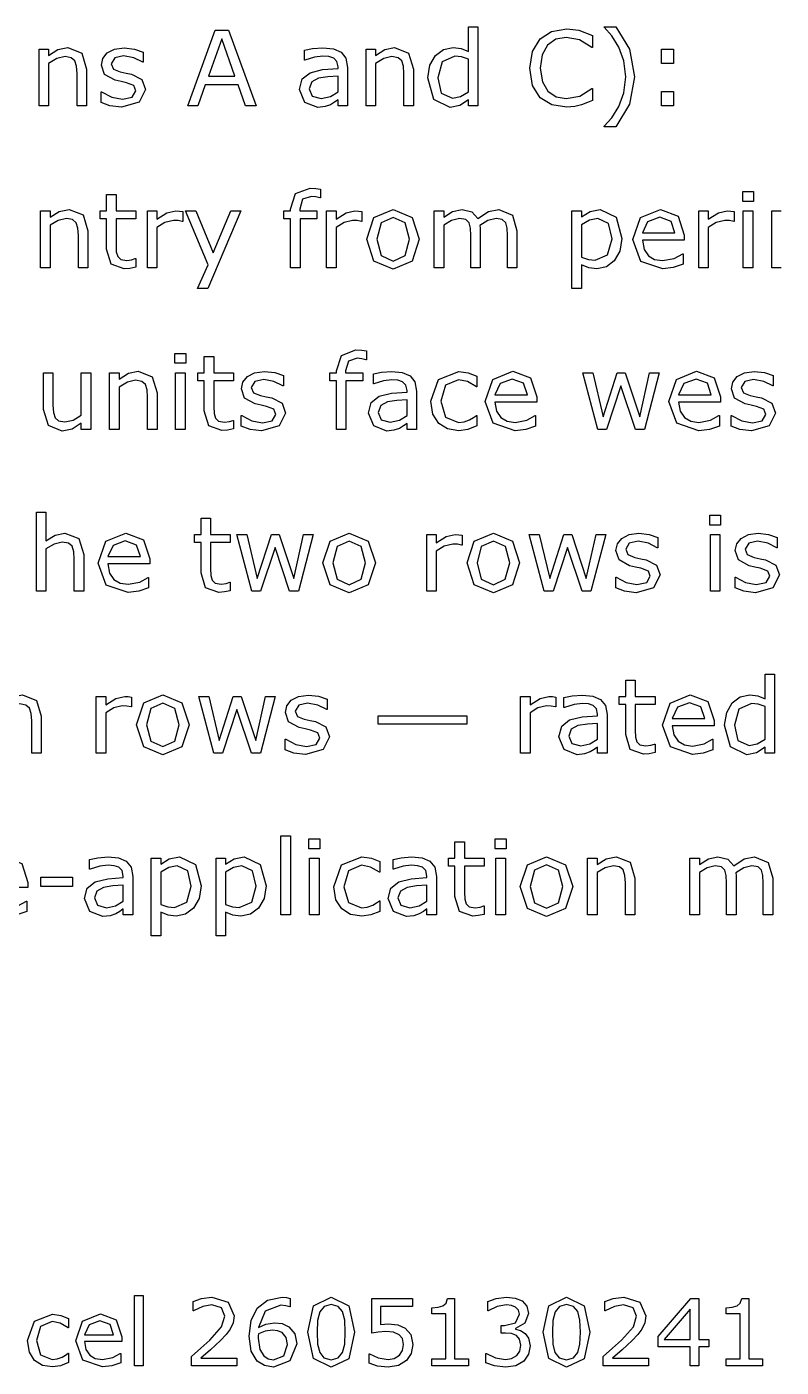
# Model space of a CAD drawing. Header units: inches. Extents: x -33163 to 19162, y -8858 to 30669.
# Drawn here: x 5552 to 6162, y 20226 to 21310 of the extents above; entities that cross this region are included whole.
import ezdxf

# ---------------------------------------------------------------- set-up
doc = ezdxf.new("R2010")
doc.units = ezdxf.units.IN
doc.layers.add('Layer 1', color=7, linetype='Continuous')
doc.layers.add('SOLID-2', color=253, linetype='Continuous')

# ---------------------------------------------------------------- blocks, each defined once
blk = doc.blocks.new('A$C0f725650')
at = {"layer": 'Layer 1', "color": 7}
for points in [[(75.511316, 30.162462), (75.292726, 30.162462), (75.292726, 30.2985), (75.096225, 30.171765), (74.874147, 30.126418), (74.504403, 30.305477), (74.368365, 30.801956), (74.414874, 31.096125), (74.542773, 31.31588), (74.726481, 31.450754), (74.945071, 31.497262), (75.126456, 31.475169), (75.292726, 31.408894), (75.292726, 31.971649), (75.511316, 31.971649), (75.511316, 30.162462)], [(78.133246, 30.288036), (78.016975, 30.235714), (77.882099, 30.184555), (77.727458, 30.147346), (77.544912, 30.131075), (77.201909, 30.183396), (76.934484, 30.349665), (76.760076, 30.62988), (76.697288, 31.026368), (76.757751, 31.408902), (76.932159, 31.693768), (77.198422, 31.86585), (77.546073, 31.925148), (77.823962, 31.89143), (78.133246, 31.772833), (78.133246, 31.499593), (78.11581, 31.499593), (77.832108, 31.674001), (77.530963, 31.728648), (77.293769, 31.685629), (77.106572, 31.55424), (76.980998, 31.333324), (76.936815, 31.026368), (76.985649, 30.712432), (77.113549, 30.498493), (77.303069, 30.370594), (77.533288, 30.329898), (77.844898, 30.386871), (78.116974, 30.557791), (78.133246, 30.557791), (78.133246, 30.288036)], [(79.097141, 30.827536), (78.983193, 30.198506), (78.663447, 29.683421), (78.397184, 29.683421), (78.397184, 29.695036), (78.576243, 29.891534), (78.735535, 30.149659), (78.84948, 30.463592), (78.892502, 30.827523), (78.84948, 31.190293), (78.735535, 31.505387), (78.576243, 31.763512), (78.397184, 31.960012), (78.397184, 31.971628), (78.663447, 31.971628), (78.983193, 31.456543), (79.097141, 30.827513), (79.097141, 30.827536)], [(70.438376, 30.162462), (70.193044, 30.162462), (70.023285, 30.64499), (69.274497, 30.64499), (69.104738, 30.162462), (68.871032, 30.162462), (69.501226, 31.89375), (69.808185, 31.89375), (70.438376, 30.162462)], [(69.952361, 30.842652), (69.64889, 31.692598), (69.344259, 30.842652), (69.952361, 30.842652)], [(66.557224, 30.162462), (66.338631, 30.162462), (66.338631, 30.90195), (66.32818, 31.069381), (66.28981, 31.192629), (66.206096, 31.26472), (66.064242, 31.289141), (65.877047, 31.244958), (65.68985, 31.132175), (65.68985, 30.162462), (65.471256, 30.162462), (65.471256, 31.461218), (65.68985, 31.461218), (65.68985, 31.317041), (65.901463, 31.449592), (66.125866, 31.497262), (66.446779, 31.370527), (66.557237, 31.005434), (66.557224, 30.162462)], [(67.905976, 30.536858), (67.758312, 30.245015), (67.357172, 30.131069), (67.092073, 30.164788), (66.890924, 30.240363), (66.890924, 30.485698), (66.902539, 30.485698), (67.132758, 30.361286), (67.375767, 30.315941), (67.601335, 30.36245), (67.682723, 30.508952), (67.63854, 30.625223), (67.468784, 30.692663), (67.346697, 30.717084), (67.210659, 30.747315), (66.967653, 30.879866), (66.896726, 31.09613), (66.929283, 31.247284), (67.030439, 31.374019), (67.195544, 31.460062), (67.421111, 31.492616), (67.655982, 31.463549), (67.854805, 31.394948), (67.854805, 31.161242), (67.84319, 31.161242), (67.639713, 31.264725), (67.404845, 31.307744), (67.202531, 31.261236), (67.119979, 31.125198), (67.169975, 31.004275), (67.328105, 30.938), (67.462982, 30.910094), (67.588555, 30.884509), (67.823423, 30.764751), (67.905976, 30.536858), (67.905976, 30.536858)], [(72.530106, 30.162462), (72.31268, 30.162462), (72.31268, 30.300826), (72.233614, 30.245015), (72.138272, 30.189203), (72.012698, 30.145021), (71.846429, 30.126421), (71.548773, 30.242692), (71.426686, 30.539186), (71.489475, 30.777543), (71.670857, 30.92172), (71.955723, 30.992647), (72.31268, 31.02055), (72.31268, 31.054271), (72.285936, 31.177519), (72.211522, 31.254256), (72.099902, 31.290303), (71.963864, 31.299616), (71.772015, 31.276359), (71.553424, 31.211248), (71.541809, 31.211248), (71.541809, 31.433326), (71.726681, 31.471695), (71.965039, 31.492624), (72.203396, 31.469367), (72.38013, 31.392627), (72.491749, 31.254264), (72.530119, 31.043812), (72.530106, 30.162462)], [(74.036991, 30.162462), (73.818398, 30.162462), (73.818398, 30.90195), (73.80792, 31.069381), (73.76955, 31.192629), (73.685836, 31.26472), (73.543983, 31.289141), (73.356785, 31.244958), (73.16959, 31.132175), (73.16959, 30.162462), (72.950997, 30.162462), (72.950997, 31.461218), (73.16959, 31.461218), (73.16959, 31.317041), (73.381203, 31.449592), (73.605607, 31.497262), (73.926519, 31.370527), (74.036978, 31.005434), (74.036991, 30.162462)], [(75.292726, 30.482211), (75.292726, 31.227512), (75.134595, 31.282159), (74.98228, 31.297266), (74.69625, 31.169367), (74.593933, 30.8066), (74.672995, 30.454297), (74.926469, 30.334536), (75.11483, 30.375232), (75.292726, 30.482203), (75.292726, 30.482211)], [(79.987783, 31.129844), (79.709891, 31.129844), (79.709891, 31.461218), (79.987783, 31.461218), (79.987783, 31.129844)], [(72.31268, 30.482211), (72.31268, 30.843816), (72.076648, 30.82638), (71.862706, 30.792662), (71.710391, 30.708945), (71.652254, 30.554304), (71.719691, 30.385709), (71.925494, 30.329898), (72.135946, 30.374081), (72.31268, 30.482216), (72.31268, 30.482211)], [(79.987783, 30.162462), (79.709891, 30.162462), (79.709891, 30.493836), (79.987783, 30.493836), (79.987783, 30.162462)], [(71.909214, 28.055905), (71.897599, 28.055905), (71.803418, 28.076807), (71.701099, 28.088449), (71.49646, 28.025663), (71.433674, 27.80127), (71.433674, 27.757085), (71.827837, 27.757085), (71.827837, 27.573385), (71.440651, 27.573385), (71.440651, 26.4583), (71.222061, 26.4583), (71.222061, 27.573359), (71.074383, 27.573359), (71.074383, 27.757059), (71.22205, 27.757059), (71.22205, 27.80008), (71.337157, 28.1547), (71.669695, 28.279107), (71.801082, 28.272228), (71.909214, 28.255824), (71.909214, 28.055905)], [(67.683898, 26.469942), (67.549021, 26.443219), (67.41996, 26.432635), (67.117653, 26.539606), (67.014172, 26.882612), (67.014172, 27.573279), (66.866506, 27.573279), (66.866506, 27.756979), (67.014172, 27.756979), (67.014172, 28.1302), (67.232763, 28.1302), (67.232763, 27.756979), (67.683898, 27.756979), (67.683898, 27.573279), (67.232763, 27.573279), (67.232763, 26.981434), (67.237419, 26.82099), (67.269974, 26.714019), (67.339739, 26.645413), (67.476938, 26.624511), (67.588561, 26.639592), (67.672275, 26.666342), (67.68389, 26.666342), (67.683898, 26.469942)], [(81.815575, 27.974519), (81.569079, 27.974519), (81.569079, 28.201241), (81.815575, 28.201241), (81.815575, 27.974519)], [(66.588617, 26.4583), (66.370026, 26.4583), (66.370026, 27.197783), (66.359575, 27.365211), (66.321205, 27.48848), (66.237489, 27.560553), (66.095638, 27.584894), (65.90844, 27.540709), (65.721242, 27.427917), (65.721242, 26.4583), (65.502652, 26.4583), (65.502652, 27.757059), (65.721242, 27.757059), (65.721242, 27.612887), (65.932856, 27.745417), (66.157262, 27.793095), (66.478172, 27.66636), (66.58863, 27.301261), (66.588617, 26.4583)], [(68.758248, 27.518722), (68.746633, 27.518722), (68.65129, 27.535126), (68.543158, 27.540947), (68.347819, 27.495598), (68.166436, 27.380504), (68.166436, 26.4583), (67.947846, 26.4583), (67.947846, 27.757059), (68.166436, 27.757059), (68.166436, 27.565209), (68.395491, 27.712873), (68.598966, 27.757059), (68.681519, 27.753619), (68.758258, 27.7433), (68.758248, 27.518722)], [(70.087235, 27.757085), (69.329144, 25.979299), (69.095438, 25.979299), (69.337282, 26.521112), (68.819872, 27.757085), (69.057068, 27.757085), (69.455879, 26.794347), (69.85818, 27.757085), (70.087235, 27.757085)], [(72.857993, 27.518722), (72.846378, 27.518722), (72.751033, 27.535126), (72.6429, 27.540947), (72.447564, 27.495598), (72.266179, 27.380504), (72.266179, 26.4583), (72.047589, 26.4583), (72.047589, 27.757059), (72.266179, 27.757059), (72.266179, 27.565209), (72.495237, 27.712873), (72.698711, 27.757059), (72.781264, 27.753619), (72.858004, 27.7433), (72.857993, 27.518722)], [(74.170703, 27.10711), (74.007921, 26.60599), (73.571901, 26.42229), (73.133556, 26.60599), (72.971938, 27.10711), (73.133556, 27.608257), (73.571901, 27.793121), (74.007921, 27.608257), (74.170703, 27.10711), (74.170703, 27.10711)], [(76.404284, 26.458326), (76.185693, 26.458326), (76.185693, 27.197809), (76.177544, 27.359443), (76.146151, 27.48385), (76.069412, 27.559415), (75.925232, 27.58508), (75.741524, 27.538566), (75.557814, 27.422308), (75.563635, 27.359523), (75.566016, 27.289752), (75.566016, 26.4583), (75.347425, 26.4583), (75.347425, 27.197783), (75.339276, 27.360581), (75.307883, 27.484988), (75.231144, 27.559389), (75.086967, 27.585053), (74.906744, 27.540868), (74.727687, 27.428076), (74.727687, 26.4583), (74.509097, 26.4583), (74.509097, 27.757059), (74.727687, 27.757059), (74.727687, 27.612887), (74.931162, 27.745417), (75.148591, 27.793095), (75.372995, 27.737294), (75.511358, 27.582645), (75.753203, 27.743115), (75.986909, 27.793095), (76.302006, 27.662867), (76.404326, 27.301261), (76.404284, 26.458326)], [(78.805298, 27.123409), (78.759951, 26.833876), (78.632051, 26.612975), (78.450669, 26.479255), (78.230914, 26.432741), (78.047204, 26.454966), (77.880937, 26.523573), (77.880937, 25.979431), (77.662344, 25.979431), (77.662344, 27.757217), (77.880937, 27.757217), (77.880937, 27.621169), (78.076274, 27.743274), (78.308816, 27.793254), (78.673911, 27.615374), (78.805298, 27.123541), (78.805298, 27.123409)], [(80.233115, 27.085044), (79.276197, 27.085044), (79.312241, 26.875733), (79.411074, 26.730397), (79.554089, 26.646683), (79.737797, 26.61877), (80.00406, 26.671104), (80.195909, 26.775747), (80.207524, 26.775747), (80.207524, 26.537384), (79.981956, 26.459491), (79.740112, 26.428085), (79.235491, 26.602498), (79.054109, 27.100152), (79.227353, 27.605929), (79.685465, 27.793121), (80.090092, 27.639637), (80.233104, 27.20363), (80.233115, 27.085044)], [(80.020337, 27.252472), (79.933133, 27.518722), (79.673847, 27.612914), (79.393632, 27.509435), (79.276197, 27.252472), (80.020337, 27.252472)], [(81.374904, 27.518722), (81.363289, 27.518722), (81.267946, 27.535126), (81.159811, 27.540947), (80.964475, 27.495598), (80.783093, 27.380504), (80.783093, 26.4583), (80.564499, 26.4583), (80.564499, 27.757059), (80.783093, 27.757059), (80.783093, 27.565209), (81.012147, 27.712873), (81.215622, 27.757059), (81.298175, 27.753619), (81.374915, 27.7433), (81.374904, 27.518722)], [(81.801631, 26.458326), (81.583038, 26.458326), (81.583038, 27.757085), (81.801631, 27.757085), (81.801631, 26.458326)], [(82.452794, 26.4583), (82.234203, 26.4583), (82.234203, 27.757059), (82.452794, 27.757059)], [(73.945136, 27.10711), (73.846303, 27.481522), (73.571901, 27.604765), (73.295174, 27.481522), (73.197506, 27.10711), (73.296338, 26.736218), (73.571901, 26.610647), (73.845142, 26.735054), (73.945136, 27.10711), (73.945136, 27.10711)], [(78.57973, 27.117588), (78.499503, 27.468716), (78.253007, 27.585), (78.063484, 27.544307), (77.880937, 27.437336), (77.880937, 26.701346), (78.040229, 26.644355), (78.192545, 26.629274), (78.477411, 26.752516), (78.57973, 27.117614), (78.57973, 27.117588)], [(72.960339, 24.351743), (72.948724, 24.351743), (72.854546, 24.372645), (72.752226, 24.384287), (72.547587, 24.321501), (72.484801, 24.097108), (72.484801, 24.052923), (72.878961, 24.052923), (72.878961, 23.869223), (72.491776, 23.869223), (72.491776, 22.754138), (72.273185, 22.754138), (72.273185, 23.869197), (72.125521, 23.869197), (72.125521, 24.052897), (72.273185, 24.052897), (72.273185, 24.095918), (72.388295, 24.450538), (72.720833, 24.574945), (72.85222, 24.568066), (72.960352, 24.551662), (72.960339, 24.351743)], [(68.826867, 24.270331), (68.580371, 24.270331), (68.580371, 24.497052), (68.826867, 24.497052), (68.826867, 24.270331)], [(69.919831, 22.76578), (69.784954, 22.739057), (69.655893, 22.728473), (69.353586, 22.835444), (69.250105, 23.17845), (69.250105, 23.869117), (69.102438, 23.869117), (69.102438, 24.052817), (69.250105, 24.052817), (69.250105, 24.426038), (69.468695, 24.426038), (69.468695, 24.052817), (69.919831, 24.052817), (69.919831, 23.869117), (69.468695, 23.869117), (69.468695, 23.277272), (69.473352, 23.116828), (69.505909, 23.009857), (69.575672, 22.941251), (69.712871, 22.920349), (69.824493, 22.93543), (69.90821, 22.96218), (69.919825, 22.96218), (69.919831, 22.76578)], [(66.654911, 22.754138), (66.436318, 22.754138), (66.436318, 22.898309), (66.224704, 22.764615), (66.001462, 22.718102), (65.682878, 22.842509), (65.56893, 23.209935), (65.56893, 24.052897), (65.787523, 24.052897), (65.787523, 23.313414), (65.796836, 23.143657), (65.83637, 23.02388), (65.917759, 22.94948), (66.063099, 22.926196), (66.247972, 22.970382), (66.436331, 23.083173), (66.436331, 24.05287), (66.654924, 24.05287), (66.654911, 22.754138)], [(68.171096, 22.754138), (67.952503, 22.754138), (67.952503, 23.493621), (67.942052, 23.661049), (67.903682, 23.784318), (67.819968, 23.856391), (67.678114, 23.880732), (67.490916, 23.836547), (67.303721, 23.723755), (67.303721, 22.754138), (67.085128, 22.754138), (67.085128, 24.052897), (67.303721, 24.052897), (67.303721, 23.908725), (67.515335, 24.041255), (67.739738, 24.088933), (68.060648, 23.962198), (68.171109, 23.597099), (68.171096, 22.754138)], [(68.812924, 22.754138), (68.594331, 22.754138), (68.594331, 24.052897), (68.812924, 24.052897), (68.812924, 22.754138)], [(71.111616, 23.128549), (70.963952, 22.836714), (70.562815, 22.722758), (70.297713, 22.756493), (70.096564, 22.832058), (70.096564, 23.077406), (70.108179, 23.077406), (70.338398, 22.952999), (70.581407, 22.907649), (70.806975, 22.954163), (70.888363, 23.100662), (70.84418, 23.21692), (70.674424, 23.284362), (70.55234, 23.308704), (70.416302, 23.338919), (70.173293, 23.471475), (70.102366, 23.687746), (70.134923, 23.838902), (70.236079, 23.965637), (70.401186, 24.051679), (70.626754, 24.084223), (70.861622, 24.055172), (71.060448, 23.986566), (71.060448, 23.752859), (71.048833, 23.752859), (70.845358, 23.856338), (70.610487, 23.899359), (70.408174, 23.852845), (70.325622, 23.716823), (70.37562, 23.595882), (70.533748, 23.529631), (70.668624, 23.501717), (70.794198, 23.476053), (71.029066, 23.356302), (71.111618, 23.128391), (71.111616, 23.128549)], [(74.107941, 22.754164), (73.890512, 22.754164), (73.890512, 22.892515), (73.81145, 22.836714), (73.716105, 22.780914), (73.590533, 22.736728), (73.424264, 22.718208), (73.126608, 22.834465), (73.004522, 23.130957), (73.06731, 23.36932), (73.248692, 23.513491), (73.533558, 23.584426), (73.890512, 23.612339), (73.890512, 23.646047), (73.863771, 23.76929), (73.789357, 23.846046), (73.677737, 23.882082), (73.541699, 23.891342), (73.34985, 23.868059), (73.13126, 23.802945), (73.119644, 23.802945), (73.119644, 24.02501), (73.304517, 24.063374), (73.542874, 24.084276), (73.781232, 24.060993), (73.957965, 23.984237), (74.069585, 23.845887), (74.107955, 23.635438), (74.107941, 22.754164)], [(75.489252, 22.83555), (75.281124, 22.754164), (75.072997, 22.725087), (74.814875, 22.76578), (74.613724, 22.891377), (74.482337, 23.102991), (74.435828, 23.401811), (74.610236, 23.901767), (75.072997, 24.083138), (75.291588, 24.051759), (75.489252, 23.97503), (75.489252, 23.73201), (75.477637, 23.73201), (75.270673, 23.851761), (75.06371, 23.893618), (74.769542, 23.768047), (74.662571, 23.401811), (74.767216, 23.040205), (75.06371, 22.914608), (75.198584, 22.93207), (75.321832, 22.97742), (75.411362, 23.028563), (75.477637, 23.076241), (75.489252, 23.076241), (75.489252, 22.83555)], [(76.856607, 23.380882), (75.89969, 23.380882), (75.935736, 23.171571), (76.034566, 23.026235), (76.177581, 22.942521), (76.361289, 22.914608), (76.627552, 22.966942), (76.819401, 23.071585), (76.831016, 23.071585), (76.831016, 22.833222), (76.605451, 22.755329), (76.363604, 22.723923), (75.858986, 22.898336), (75.677601, 23.39599), (75.850845, 23.901767), (76.308957, 24.088959), (76.713584, 23.935475), (76.856596, 23.499468), (76.856607, 23.380882)], [(79.658758, 24.052923), (79.320409, 22.754164), (79.118096, 22.754164), (78.784396, 23.755267), (78.453021, 22.754164), (78.251869, 22.754164), (77.910031, 24.052923), (78.137924, 24.052923), (78.376282, 23.047164), (78.700679, 24.052923), (78.8809, 24.052923), (79.213438, 23.047164), (79.439006, 24.052923), (79.658758, 24.052923)], [(81.060997, 23.380882), (80.10408, 23.380882), (80.140124, 23.171571), (80.238957, 23.026235), (80.381969, 22.942521), (80.56568, 22.914608), (80.831943, 22.966942), (81.023789, 23.071585), (81.035404, 23.071585), (81.035404, 22.833222), (80.809837, 22.755329), (80.567992, 22.723923), (80.063371, 22.898336), (79.881986, 23.39599), (80.055233, 23.901767), (80.513342, 24.088959), (80.917969, 23.935475), (81.060984, 23.499468), (81.060997, 23.380882)], [(82.320222, 23.128549), (82.172556, 22.836714), (81.771419, 22.722758), (81.506317, 22.756493), (81.305168, 22.832058), (81.305168, 23.077406), (81.316783, 23.077406), (81.546999, 22.952999), (81.790008, 22.907649), (82.015576, 22.954163), (82.096967, 23.100662), (82.052781, 23.21692), (81.883025, 23.284362), (81.760941, 23.308704), (81.624903, 23.338919), (81.381894, 23.471475), (81.310967, 23.687746), (81.343524, 23.838902), (81.44468, 23.965637), (81.609788, 24.051679), (81.835355, 24.084223), (82.070223, 24.055172), (82.269049, 23.986566), (82.269049, 23.752859), (82.257434, 23.752859), (82.053959, 23.856338), (81.819089, 23.899359), (81.616775, 23.852845), (81.534223, 23.716823), (81.584221, 23.595882), (81.742349, 23.529631), (81.877225, 23.501717), (82.002799, 23.476053), (82.237667, 23.356302), (82.320222, 23.128391), (82.320222, 23.128549)], [(76.643829, 23.54831), (76.556625, 23.81456), (76.297339, 23.908752), (76.017125, 23.805273), (75.89969, 23.54831), (76.643829, 23.54831)], [(80.84822, 23.54831), (80.761016, 23.81456), (80.50173, 23.908752), (80.221515, 23.805273), (80.10408, 23.54831), (80.84822, 23.54831)], [(73.890512, 23.073913), (73.890512, 23.435519), (73.65448, 23.418056), (73.440541, 23.384322), (73.288226, 23.300608), (73.230089, 23.145985), (73.297526, 22.977393), (73.50333, 22.921566), (73.713781, 22.965751), (73.890512, 23.073887), (73.890512, 23.073913)], [(66.494436, 19.049976), (66.275845, 19.049976), (66.275845, 19.789459), (66.265394, 19.956887), (66.227025, 20.080156), (66.143308, 20.152229), (66.001457, 20.17657), (65.814259, 20.132385), (65.627061, 20.019593), (65.627061, 19.049976), (65.408471, 19.049976), (65.408471, 20.859168), (65.627061, 20.859168), (65.627061, 20.204563), (65.838678, 20.337093), (66.063081, 20.384771), (66.383991, 20.258036), (66.494449, 19.892937), (66.494436, 19.049976)], [(69.84539, 19.061591), (69.710514, 19.034868), (69.581453, 19.024285), (69.279146, 19.131256), (69.175664, 19.474261), (69.175664, 20.164929), (69.027998, 20.164929), (69.027998, 20.348629), (69.175664, 20.348629), (69.175664, 20.72185), (69.394255, 20.72185), (69.394255, 20.348629), (69.84539, 20.348629), (69.84539, 20.164929), (69.394255, 20.164929), (69.394255, 19.573083), (69.398912, 19.41264), (69.431469, 19.305669), (69.501231, 19.237063), (69.638431, 19.216161), (69.750053, 19.231242), (69.83377, 19.257991), (69.845385, 19.257991), (69.84539, 19.061591)], [(81.063297, 20.566169), (80.816801, 20.566169), (80.816801, 20.79289), (81.063297, 20.79289), (81.063297, 20.566169)], [(68.002482, 19.676694), (67.045565, 19.676694), (67.081609, 19.467382), (67.180439, 19.322047), (67.323454, 19.238333), (67.507164, 19.210419), (67.773427, 19.262754), (67.965274, 19.367396), (67.976889, 19.367396), (67.976889, 19.129033), (67.751322, 19.05114), (67.509477, 19.019734), (67.004856, 19.194147), (66.823471, 19.691801), (66.996718, 20.197578), (67.454827, 20.384771), (67.859454, 20.231286), (68.002469, 19.79528), (68.002482, 19.676694)], [(71.742948, 20.348735), (71.404596, 19.049976), (71.202283, 19.049976), (70.868583, 20.051079), (70.537209, 19.049976), (70.336057, 19.049976), (69.994218, 20.348735), (70.222111, 20.348735), (70.460469, 19.342975), (70.784866, 20.348735), (70.965087, 20.348735), (71.297625, 19.342975), (71.523193, 20.348735), (71.742948, 20.348735)], [(73.164952, 19.69876), (73.00217, 19.19764), (72.56615, 19.01394), (72.127807, 19.19764), (71.96619, 19.69876), (72.127807, 20.199907), (72.56615, 20.384771), (73.00217, 20.199907), (73.164952, 19.69876), (73.164952, 19.69876)], [(75.150875, 20.110372), (75.139259, 20.110372), (75.043917, 20.126776), (74.935785, 20.132597), (74.740448, 20.087247), (74.559063, 19.972154), (74.559063, 19.049976), (74.340473, 19.049976), (74.340473, 20.348735), (74.559063, 20.348735), (74.559063, 20.156885), (74.788118, 20.304549), (74.991596, 20.348735), (75.074148, 20.345295), (75.150888, 20.334712), (75.150875, 20.110372)], [(76.463582, 19.69876), (76.300803, 19.19764), (75.864783, 19.01394), (75.426438, 19.19764), (75.26482, 19.69876), (75.426438, 20.199907), (75.864783, 20.384771), (76.300803, 20.199907), (76.463582, 19.69876), (76.463582, 19.69876)], [(78.435554, 20.348735), (78.097202, 19.049976), (77.894889, 19.049976), (77.561189, 20.051079), (77.229814, 19.049976), (77.028663, 19.049976), (76.686824, 20.348735), (76.914717, 20.348735), (77.153075, 19.342975), (77.477472, 20.348735), (77.657695, 20.348735), (77.990231, 19.342975), (78.215799, 20.348735), (78.435554, 20.348735)], [(79.678498, 19.424361), (79.530835, 19.132526), (79.129695, 19.01857), (78.864596, 19.052304), (78.663447, 19.127869), (78.663447, 19.373217), (78.675062, 19.373217), (78.905281, 19.24881), (79.148287, 19.203461), (79.373855, 19.249974), (79.455246, 19.396474), (79.411063, 19.512732), (79.241307, 19.580174), (79.11922, 19.604516), (78.983182, 19.634731), (78.740173, 19.767287), (78.669249, 19.983557), (78.701803, 20.134713), (78.802961, 20.261449), (78.968066, 20.347491), (79.193634, 20.380035), (79.428504, 20.350984), (79.627328, 20.282377), (79.627328, 20.048671), (79.615713, 20.048671), (79.412235, 20.152149), (79.177368, 20.195171), (78.975054, 20.148657), (78.892502, 20.012635), (78.942497, 19.891694), (79.100628, 19.825442), (79.235502, 19.797529), (79.361075, 19.771864), (79.595946, 19.652114), (79.678498, 19.424202), (79.678498, 19.424361)], [(81.049353, 19.049976), (80.830763, 19.049976), (80.830763, 20.348735), (81.049353, 20.348735), (81.049353, 19.049976)], [(82.409736, 19.424361), (82.262069, 19.132526), (81.860932, 19.01857), (81.595831, 19.052304), (81.394682, 19.127869), (81.394682, 19.373217), (81.406297, 19.373217), (81.636516, 19.24881), (81.879525, 19.203461), (82.105092, 19.249974), (82.186483, 19.396474), (82.142298, 19.512732), (81.972541, 19.580174), (81.850458, 19.604516), (81.71442, 19.634731), (81.471411, 19.767287), (81.400484, 19.983557), (81.433041, 20.134713), (81.534196, 20.261449), (81.699304, 20.347491), (81.924871, 20.380035), (82.159739, 20.350984), (82.358565, 20.282377), (82.358565, 20.048671), (82.34695, 20.048671), (82.143475, 20.152149), (81.908605, 20.195171), (81.706292, 20.148657), (81.623739, 20.012635), (81.673737, 19.891694), (81.831865, 19.825442), (81.966742, 19.797529), (82.092315, 19.771864), (82.327183, 19.652114), (82.409738, 19.424202), (82.409736, 19.424361)], [(67.789705, 19.844122), (67.702501, 20.110372), (67.443215, 20.204563), (67.163, 20.101085), (67.045565, 19.844122), (67.789705, 19.844122)], [(72.939384, 19.69876), (72.840552, 20.073171), (72.56615, 20.196414), (72.289425, 20.073171), (72.191755, 19.69876), (72.290587, 19.327868), (72.56615, 19.202296), (72.83939, 19.326703), (72.939384, 19.69876), (72.939384, 19.69876)], [(76.238014, 19.69876), (76.139185, 20.073171), (75.864783, 20.196414), (75.588056, 20.073171), (75.490388, 19.69876), (75.589217, 19.327868), (75.864783, 19.202296), (76.138021, 19.326703), (76.238014, 19.69876), (76.238014, 19.69876)], [(65.520093, 15.345682), (65.301503, 15.345682), (65.301503, 16.085165), (65.291052, 16.252593), (65.252682, 16.375862), (65.168968, 16.447934), (65.027114, 16.472276), (64.839916, 16.428091), (64.652719, 16.315299), (64.652719, 15.345814), (64.434128, 15.345814), (64.434128, 17.155006), (64.652719, 17.155006), (64.652719, 16.500401), (64.864335, 16.632931), (65.088738, 16.680609), (65.409648, 16.553874), (65.520106, 16.188775), (65.520093, 15.345682)], [(79.563405, 15.357297), (79.428531, 15.330574), (79.299467, 15.319991), (78.997163, 15.426962), (78.893679, 15.769967), (78.893679, 16.460634), (78.746015, 16.460634), (78.746015, 16.644334), (78.893679, 16.644334), (78.893679, 17.017555), (79.11227, 17.017555), (79.11227, 16.644334), (79.563405, 16.644334), (79.563405, 16.460634), (79.11227, 16.460634), (79.11227, 15.868789), (79.116926, 15.708346), (79.149483, 15.601375), (79.219246, 15.532768), (79.356448, 15.511866), (79.468068, 15.526948), (79.551784, 15.553697), (79.563399, 15.553697), (79.563405, 15.357297)], [(82.299264, 15.345814), (82.080674, 15.345814), (82.080674, 15.481863), (81.884176, 15.355127), (81.662096, 15.309778), (81.292351, 15.488821), (81.156313, 15.985311), (81.202822, 16.279474), (81.330721, 16.499237), (81.514432, 16.634095), (81.733022, 16.680609), (81.914405, 16.658384), (82.080674, 16.592106), (82.080674, 17.154874), (82.299264, 17.154874), (82.299264, 15.345814)], [(67.588571, 16.406077), (67.576956, 16.406077), (67.481614, 16.422482), (67.373481, 16.428302), (67.178145, 16.382953), (66.99676, 16.267859), (66.99676, 15.345814), (66.778169, 15.345814), (66.778169, 16.644573), (66.99676, 16.644573), (66.99676, 16.452723), (67.225815, 16.600387), (67.42929, 16.644573), (67.511845, 16.641133), (67.588584, 16.63055), (67.588571, 16.406077)], [(68.901279, 15.994466), (68.738499, 15.493345), (68.30248, 15.309646), (67.864134, 15.493345), (67.702517, 15.994466), (67.864134, 16.495612), (68.30248, 16.680476), (68.738499, 16.495612), (68.901279, 15.994466), (68.901279, 15.994466)], [(70.87325, 16.64444), (70.534899, 15.345682), (70.332585, 15.345682), (69.998885, 16.346784), (69.667511, 15.345682), (69.466359, 15.345682), (69.124521, 16.64444), (69.352414, 16.64444), (69.590771, 15.638681), (69.915169, 16.64444), (70.095389, 16.64444), (70.427928, 15.638681), (70.653495, 16.64444), (70.87325, 16.64444)], [(72.116195, 15.720067), (71.968529, 15.428232), (71.567392, 15.314276), (71.302293, 15.34801), (71.101141, 15.423575), (71.101141, 15.668923), (71.112756, 15.668923), (71.342975, 15.544516), (71.585981, 15.499166), (71.811549, 15.54568), (71.89294, 15.69218), (71.848757, 15.808437), (71.679001, 15.87588), (71.556914, 15.900221), (71.420876, 15.930437), (71.177867, 16.062993), (71.106943, 16.279263), (71.139497, 16.430419), (71.240655, 16.557154), (71.40576, 16.643197), (71.631328, 16.67574), (71.866198, 16.646689), (72.065022, 16.578083), (72.065022, 16.344377), (72.053407, 16.344377), (71.849929, 16.447855), (71.615062, 16.490876), (71.412748, 16.444363), (71.330196, 16.30834), (71.380191, 16.1874), (71.538322, 16.121148), (71.673196, 16.093235), (71.798769, 16.06757), (72.03364, 15.94782), (72.116192, 15.719908), (72.116195, 15.720067)], [(77.294941, 16.406077), (77.283326, 16.406077), (77.187984, 16.422482), (77.079849, 16.428302), (76.884512, 16.382953), (76.70313, 16.267859), (76.70313, 15.345814), (76.484537, 15.345814), (76.484537, 16.644573), (76.70313, 16.644573), (76.70313, 16.452723), (76.932185, 16.600387), (77.13566, 16.644573), (77.218212, 16.641133), (77.294952, 16.63055), (77.294941, 16.406077)], [(78.468124, 15.345682), (78.250697, 15.345682), (78.250697, 15.484032), (78.171632, 15.428232), (78.076289, 15.372431), (77.950716, 15.328246), (77.784447, 15.309725), (77.486791, 15.425983), (77.364704, 15.722474), (77.427492, 15.960837), (77.608877, 16.105008), (77.893743, 16.175943), (78.250697, 16.203857), (78.250697, 16.237565), (78.223953, 16.360807), (78.149539, 16.437563), (78.03792, 16.473599), (77.901882, 16.482859), (77.710033, 16.459576), (77.491442, 16.394462), (77.479827, 16.394462), (77.479827, 16.616527), (77.664699, 16.654891), (77.903056, 16.675793), (78.141414, 16.65251), (78.318147, 16.575755), (78.429767, 16.437404), (78.468137, 16.226955), (78.468124, 15.345682)], [(80.914485, 15.972399), (79.957567, 15.972399), (79.993611, 15.763088), (80.092441, 15.617752), (80.235456, 15.534038), (80.419167, 15.506125), (80.68543, 15.558459), (80.877276, 15.663102), (80.888918, 15.663102), (80.888918, 15.424739), (80.66335, 15.346846), (80.421506, 15.31544), (79.916885, 15.489853), (79.7355, 15.987507), (79.908746, 16.493284), (80.366856, 16.680476), (80.771483, 16.526992), (80.914498, 16.090986), (80.914485, 15.972399)], [(68.675711, 15.994466), (68.576881, 16.368877), (68.30248, 16.49212), (68.025752, 16.368877), (67.928084, 15.994466), (68.026914, 15.623573), (68.30248, 15.498002), (68.575717, 15.622409), (68.675711, 15.994466), (68.675711, 15.994466)], [(80.701707, 16.139828), (80.614503, 16.406077), (80.355217, 16.500269), (80.075002, 16.396791), (79.957567, 16.139828), (80.701707, 16.139828)], [(82.080674, 15.665563), (82.080674, 16.410866), (81.922546, 16.465503), (81.770228, 16.480584), (81.484201, 16.352685), (81.381881, 15.989915), (81.460946, 15.637596), (81.71442, 15.517846), (81.902779, 15.558539), (82.080674, 15.66551), (82.080674, 15.665563)], [(75.254372, 16.010764), (73.228917, 16.010764), (73.228917, 16.196792), (75.254372, 16.196792), (75.254372, 16.010764)], [(78.250697, 15.66543), (78.250697, 16.027036), (78.014665, 16.009573), (77.800724, 15.975839), (77.648409, 15.892125), (77.590272, 15.737503), (77.657711, 15.568884), (77.863512, 15.513083), (78.073964, 15.557269), (78.250697, 15.665404), (78.250697, 15.66543)], [(71.224373, 11.641678), (71.005782, 11.641678), (71.005782, 13.450871), (71.224373, 13.450871), (71.224373, 11.641678)], [(71.891776, 13.157871), (71.645277, 13.157871), (71.645277, 13.384593), (71.891776, 13.384593), (71.891776, 13.157871)], [(75.655493, 11.653267), (75.520619, 11.626544), (75.391555, 11.615961), (75.089251, 11.722932), (74.985767, 12.065937), (74.985767, 12.756605), (74.838103, 12.756605), (74.838103, 12.940305), (74.985767, 12.940305), (74.985767, 13.313526), (75.204357, 13.313526), (75.204357, 12.940305), (75.655493, 12.940305), (75.655493, 12.756605), (75.204357, 12.756605), (75.204357, 12.164759), (75.209014, 12.004316), (75.241571, 11.897345), (75.311334, 11.828739), (75.448536, 11.807837), (75.560155, 11.822918), (75.643872, 11.849667), (75.655487, 11.849667), (75.655493, 11.653267)], [(76.1543, 13.157845), (75.907804, 13.157845), (75.907804, 13.384566), (76.1543, 13.384566), (76.1543, 13.157845)], [(65.216608, 12.268396), (64.259691, 12.268396), (64.295735, 12.059085), (64.394568, 11.913749), (64.537583, 11.830035), (64.721291, 11.802122), (64.987554, 11.854456), (65.179403, 11.959099), (65.191018, 11.959099), (65.191018, 11.720736), (64.96545, 11.642843), (64.723606, 11.611437), (64.218985, 11.78585), (64.037603, 12.283504), (64.210846, 12.789281), (64.668959, 12.976473), (65.073583, 12.822989), (65.216598, 12.386982), (65.216608, 12.268396)], [(67.615297, 11.641678), (67.397868, 11.641678), (67.397868, 11.780029), (67.318802, 11.724228), (67.22346, 11.668428), (67.097886, 11.624242), (66.93162, 11.605722), (66.633964, 11.721979), (66.511877, 12.018471), (66.574663, 12.256834), (66.756048, 12.401005), (67.040914, 12.47194), (67.397868, 12.499853), (67.397868, 12.533561), (67.371126, 12.656804), (67.296712, 12.73356), (67.18509, 12.769596), (67.049052, 12.778856), (66.857206, 12.755573), (66.638612, 12.690459), (66.626997, 12.690459), (66.626997, 12.912524), (66.811869, 12.950888), (67.050227, 12.97179), (67.288584, 12.948507), (67.465315, 12.871751), (67.576938, 12.733401), (67.615307, 12.522952), (67.615297, 11.641678)], [(69.179152, 12.306761), (69.133807, 12.017228), (69.005908, 11.796327), (68.824523, 11.662607), (68.604771, 11.616093), (68.421061, 11.638054), (68.254791, 11.70666), (68.254791, 11.162519), (68.036201, 11.162519), (68.036201, 12.940305), (68.254791, 12.940305), (68.254791, 12.804256), (68.450128, 12.926361), (68.682672, 12.976341), (69.047765, 12.798462), (69.179152, 12.306628), (69.179152, 12.306761)], [(70.662782, 12.306761), (70.617435, 12.017228), (70.489536, 11.796327), (70.308151, 11.662607), (70.088399, 11.616093), (69.904689, 11.638054), (69.738419, 11.70666), (69.738419, 11.162519), (69.519829, 11.162519), (69.519829, 12.940305), (69.738419, 12.940305), (69.738419, 12.804256), (69.933756, 12.926361), (70.1663, 12.976341), (70.531393, 12.798462), (70.662782, 12.306628), (70.662782, 12.306761)], [(71.877832, 11.641678), (71.659242, 11.641678), (71.659242, 12.940437), (71.877832, 12.940437), (71.877832, 11.641678)], [(73.270769, 11.723064), (73.062643, 11.641678), (72.854516, 11.612601), (72.596392, 11.653294), (72.395243, 11.778891), (72.263856, 11.990505), (72.217345, 12.289325), (72.391753, 12.789281), (72.854516, 12.970652), (73.073107, 12.939273), (73.270769, 12.862544), (73.270769, 12.619524), (73.259154, 12.619524), (73.052192, 12.739275), (72.845227, 12.781132), (72.551058, 12.655561), (72.44409, 12.289325), (72.548735, 11.927719), (72.845227, 11.802122), (72.980103, 11.819584), (73.103351, 11.864907), (73.192881, 11.916077), (73.259154, 11.963755), (73.270769, 11.963755), (73.270769, 11.723064)], [(74.560212, 11.641652), (74.342785, 11.641652), (74.342785, 11.780002), (74.26372, 11.724202), (74.168377, 11.668401), (74.042804, 11.624216), (73.876534, 11.605695), (73.578879, 11.721953), (73.456792, 12.018445), (73.51958, 12.256807), (73.700965, 12.400979), (73.985831, 12.471913), (74.342785, 12.499827), (74.342785, 12.533535), (74.316041, 12.656778), (74.241627, 12.733533), (74.130008, 12.769569), (73.99397, 12.77883), (73.80212, 12.755546), (73.58353, 12.690433), (73.571915, 12.690433), (73.571915, 12.912497), (73.756787, 12.950862), (73.995144, 12.971764), (74.233502, 12.94848), (74.410235, 12.871725), (74.521858, 12.733374), (74.560225, 12.522925), (74.560212, 11.641652)], [(76.140357, 11.641652), (75.921766, 11.641652), (75.921766, 12.940411), (76.140357, 12.940411), (76.140357, 11.641652)], [(77.679796, 12.290436), (77.517017, 11.789316), (77.080997, 11.605616), (76.642652, 11.789316), (76.481034, 12.290436), (76.642652, 12.791583), (77.080997, 12.976447), (77.517017, 12.791583), (77.679796, 12.290436), (77.679796, 12.290436)], [(79.104126, 11.641652), (78.885535, 11.641652), (78.885535, 12.381135), (78.875084, 12.548563), (78.836714, 12.671832), (78.752998, 12.743905), (78.611147, 12.768246), (78.423949, 12.724061), (78.236751, 12.611269), (78.236751, 11.641652), (78.018161, 11.641652), (78.018161, 12.940411), (78.236751, 12.940411), (78.236751, 12.796239), (78.448367, 12.928769), (78.672771, 12.976447), (78.993681, 12.849712), (79.104139, 12.484613), (79.104126, 11.641652)], [(82.257418, 11.641652), (82.038827, 11.641652), (82.038827, 12.381135), (82.030678, 12.542769), (81.999285, 12.667176), (81.922546, 12.742741), (81.778367, 12.768405), (81.594659, 12.721891), (81.410948, 12.605634), (81.416769, 12.542848), (81.41915, 12.473078), (81.41915, 11.641652), (81.20056, 11.641652), (81.20056, 12.381135), (81.19241, 12.543933), (81.161018, 12.66834), (81.084278, 12.742741), (80.940101, 12.768405), (80.759881, 12.72422), (80.580822, 12.611428), (80.580822, 11.641652), (80.362231, 11.641652), (80.362231, 12.940411), (80.580822, 12.940411), (80.580822, 12.796239), (80.784296, 12.928769), (81.001726, 12.976447), (81.226129, 12.920646), (81.364493, 12.765997), (81.606337, 12.926467), (81.840044, 12.976447), (82.155141, 12.846219), (82.25746, 12.484613), (82.257418, 11.641652)], [(68.953584, 12.30094), (68.873357, 12.652068), (68.626861, 12.768352), (68.437338, 12.727659), (68.254791, 12.620688), (68.254791, 11.884698), (68.414083, 11.827707), (68.566401, 11.812626), (68.851267, 11.935868), (68.953584, 12.300966), (68.953584, 12.30094)], [(70.437215, 12.30094), (70.356985, 12.652068), (70.110489, 12.768352), (69.920966, 12.727659), (69.738419, 12.620688), (69.738419, 11.884698), (69.897711, 11.827707), (70.050029, 11.812626), (70.334895, 11.935868), (70.437215, 12.300966), (70.437215, 12.30094)], [(77.454228, 12.290436), (77.355399, 12.664847), (77.080997, 12.78809), (76.80427, 12.664847), (76.706602, 12.290436), (76.805431, 11.919544), (77.080997, 11.793972), (77.354235, 11.918379), (77.454228, 12.290436), (77.454228, 12.290436)], [(66.236314, 12.293955), (65.510777, 12.293955), (65.510777, 12.504404), (66.236314, 12.504404), (66.236314, 12.293955)], [(67.397868, 11.961427), (67.397868, 12.323033), (67.161836, 12.30557), (66.947897, 12.271836), (66.795579, 12.188122), (66.737445, 12.033499), (66.804882, 11.864881), (67.010682, 11.80908), (67.221134, 11.853265), (67.397868, 11.961401), (67.397868, 11.961427)], [(74.342785, 11.961401), (74.342785, 12.323006), (74.106753, 12.305544), (73.892812, 12.271809), (73.740496, 12.188095), (73.68236, 12.033473), (73.749799, 11.864854), (73.9556, 11.809054), (74.166052, 11.853239), (74.342785, 11.961374), (74.342785, 11.961401)], [(67.851845, 1.322915), (67.657543, 1.322915), (67.657543, 2.931077), (67.851845, 2.931077), (67.851845, 1.322915)], [(69.997449, 1.322915), (68.955653, 1.322915), (68.955653, 1.538921), (69.172693, 1.724949), (69.376298, 1.909945), (69.648114, 2.214851), (69.721497, 2.459802), (69.641915, 2.646862), (69.421774, 2.715071), (69.218167, 2.681998), (69.004228, 2.580716), (68.993883, 2.580716), (68.993883, 2.797754), (69.189219, 2.863899), (69.426931, 2.893877), (69.797966, 2.779153), (69.932324, 2.47012), (69.909597, 2.305788), (69.844483, 2.162146), (69.749399, 2.036046), (69.61814, 1.898595), (69.389731, 1.687748), (69.16959, 1.499656), (69.997446, 1.499656), (69.997449, 1.322915)], [(71.365838, 1.822104), (71.210808, 1.43867), (70.832539, 1.290874), (70.625833, 1.326011), (70.461501, 1.430389), (70.324042, 1.657771), (70.276499, 1.998845), (70.319909, 2.361615), (70.460469, 2.642734), (70.69508, 2.824635), (71.029941, 2.890781), (71.132261, 2.885489), (71.215978, 2.866968), (71.215978, 2.669563), (71.205633, 2.669563), (71.117783, 2.698508), (70.998927, 2.713061), (70.644428, 2.573546), (70.490433, 2.198367), (70.660965, 2.277954), (70.856301, 2.305841), (71.028899, 2.28732), (71.182897, 2.214983), (71.319321, 2.05581), (71.36583, 1.822236), (71.365838, 1.822104)], [(72.686686, 2.092957), (72.556461, 1.484205), (72.154419, 1.290927), (71.749277, 1.4873), (71.622152, 2.090867), (71.751343, 2.696524), (72.154419, 2.892898), (72.558527, 2.693428), (72.686686, 2.092957), (72.686686, 2.092957)], [(74.022002, 1.811838), (73.98273, 1.606151), (73.875243, 1.440787), (73.697475, 1.329159), (73.459763, 1.290927), (73.216887, 1.317809), (73.019481, 1.380832), (73.019481, 1.598928), (73.033954, 1.598928), (73.232391, 1.506932), (73.455633, 1.469732), (73.597227, 1.49037), (73.720216, 1.562707), (73.788428, 1.669175), (73.812188, 1.812843), (73.784282, 1.947199), (73.708834, 2.03504), (73.577577, 2.089809), (73.406011, 2.106213), (73.230312, 2.093778), (73.085616, 2.068907), (73.085616, 2.861624), (74.011657, 2.861624), (74.011657, 2.680755), (73.285088, 2.680755), (73.285088, 2.271472), (73.376039, 2.277822), (73.456654, 2.280467), (73.675761, 2.258772), (73.848359, 2.184344), (73.976518, 2.03758), (74.021992, 1.812288), (74.022002, 1.811838)], [(75.29221, 1.322968), (74.459186, 1.322968), (74.459186, 1.480051), (74.77958, 1.480051), (74.77958, 2.511528), (74.459186, 2.511528), (74.459186, 2.652074), (74.598711, 2.662393), (74.711365, 2.694434), (74.785779, 2.759548), (74.81782, 2.867021), (74.978017, 2.867021), (74.978017, 1.480024), (75.29221, 1.480024), (75.29221, 1.322968)], [(76.59032, 2.064012), (76.671968, 1.952384), (76.704006, 1.778765), (76.665766, 1.585487), (76.558279, 1.432532), (76.375346, 1.325032), (76.145903, 1.290927), (75.893721, 1.321936), (75.690116, 1.388082), (75.690116, 1.604087), (75.705621, 1.604087), (75.912326, 1.507964), (76.141767, 1.469732), (76.28026, 1.491428), (76.399116, 1.55551), (76.469395, 1.65576), (76.493154, 1.794243), (76.466283, 1.930689), (76.393936, 2.016466), (76.281282, 2.059884), (76.138653, 2.07232), (76.045636, 2.07232), (76.045636, 2.243902), (76.117984, 2.243902), (76.368097, 2.309016), (76.462148, 2.501235), (76.438388, 2.59839), (76.372243, 2.667632), (76.277157, 2.704858), (76.162436, 2.715177), (75.953664, 2.680041), (75.74489, 2.580822), (75.734545, 2.580822), (75.734545, 2.796828), (75.929881, 2.862973), (76.167593, 2.893982), (76.36603, 2.873345), (76.52106, 2.807199), (76.633714, 2.68729), (76.671954, 2.522984), (76.581004, 2.298697), (76.368097, 2.178815), (76.368097, 2.164262), (76.481785, 2.129126), (76.590307, 2.064012), (76.59032, 2.064012)], [(78.069297, 2.092957), (77.939071, 1.484205), (77.53703, 1.290927), (77.131887, 1.4873), (77.004763, 2.090867), (77.133953, 2.696524), (77.53703, 2.892898), (77.941138, 2.693428), (78.069297, 2.092957), (78.069297, 2.092957)], [(79.417016, 1.322968), (78.375221, 1.322968), (78.375221, 1.538973), (78.592261, 1.725002), (78.795865, 1.909998), (79.067685, 2.214904), (79.141064, 2.459855), (79.061483, 2.646915), (78.841342, 2.715124), (78.637737, 2.682051), (78.423795, 2.580769), (78.41345, 2.580769), (78.41345, 2.797806), (78.608787, 2.863952), (78.846499, 2.893929), (79.217534, 2.779206), (79.351894, 2.470173), (79.329167, 2.305841), (79.264053, 2.162199), (79.16897, 2.036098), (79.037713, 1.898648), (78.809301, 1.687801), (78.58916, 1.499709), (79.417016, 1.499709), (79.417016, 1.322968)], [(82.020471, 1.322968), (81.18745, 1.322968), (81.18745, 1.480051), (81.507841, 1.480051), (81.507841, 2.511528), (81.18745, 2.511528), (81.18745, 2.652074), (81.326975, 2.662393), (81.439629, 2.694434), (81.514043, 2.759548), (81.546081, 2.867021), (81.706278, 2.867021), (81.706278, 1.480024), (82.020471, 1.480024), (82.020471, 1.322968)], [(66.145491, 1.39512), (65.960489, 1.322783), (65.77549, 1.296854), (65.546046, 1.333049), (65.367246, 1.44465), (65.250457, 1.632768), (65.209115, 1.898383), (65.364145, 2.342803), (65.77549, 2.504014), (65.969792, 2.476126), (66.145491, 2.407917), (66.145491, 2.191911), (66.135145, 2.191911), (65.951178, 2.298353), (65.767211, 2.335554), (65.505726, 2.223926), (65.410643, 1.898383), (65.50366, 1.576941), (65.767211, 1.46534), (65.887099, 1.48095), (65.996652, 1.521246), (66.076233, 1.566728), (66.135145, 1.609088), (66.145491, 1.609088), (66.145491, 1.39512)], [(67.360919, 1.879862), (66.510327, 1.879862), (66.542365, 1.693807), (66.630215, 1.564638), (66.757339, 1.490211), (66.920637, 1.46534), (67.157314, 1.511827), (67.327846, 1.604855), (67.338191, 1.604855), (67.338191, 1.392977), (67.137685, 1.323735), (66.922711, 1.295822), (66.474161, 1.450867), (66.312932, 1.893197), (66.466927, 2.342803), (66.874136, 2.509199), (67.233803, 2.372754), (67.360927, 1.985193), (67.360919, 1.879862)], [(72.414869, 1.623719), (72.463444, 1.820093), (72.476885, 2.092957), (72.463444, 2.365795), (72.413835, 2.562169), (72.314616, 2.682051), (72.154419, 2.722374), (71.99319, 2.682051), (71.892937, 2.560105), (71.844362, 2.360636), (71.831953, 2.090867), (71.84333, 1.821125), (71.891905, 1.626815), (71.988023, 1.503837), (72.154422, 1.461451), (72.315653, 1.501773), (72.414872, 1.623719), (72.414869, 1.623719)], [(77.79748, 1.623719), (77.846055, 1.820093), (77.859495, 2.092957), (77.846055, 2.365795), (77.796445, 2.562169), (77.697227, 2.682051), (77.53703, 2.722374), (77.375801, 2.682051), (77.275548, 2.560105), (77.226973, 2.360636), (77.214564, 2.090867), (77.225941, 1.821125), (77.274516, 1.626815), (77.370633, 1.503837), (77.537032, 1.461451), (77.698264, 1.501773), (77.797483, 1.623719), (77.79748, 1.623719)], [(80.370962, 1.921375), (80.370962, 2.615906), (79.774616, 1.921375), (80.370962, 1.921375)], [(67.171784, 2.028822), (67.094269, 2.265492), (66.863794, 2.349206), (66.614713, 2.25721), (66.510327, 2.028822), (67.171784, 2.028822)], [(71.156031, 1.813902), (71.127094, 1.973048), (71.034077, 2.082612), (70.928656, 2.12603), (70.807734, 2.136349), (70.644436, 2.115712), (70.489406, 2.051629), (70.486311, 2.00718), (70.485252, 1.954475), (70.518325, 1.696109), (70.611342, 1.547281), (70.713662, 1.480077), (70.834584, 1.45944), (71.070227, 1.550403), (71.15601, 1.813955), (71.156031, 1.813902)]]:
    blk.add_lwpolyline(points, dxfattribs=at)
blk.add_lwpolyline([(80.797809, 1.756011), (80.5694, 1.756011), (80.5694, 1.322915), (80.370962, 1.322915), (80.370962, 1.755958), (79.634056, 1.755958), (79.634056, 1.993686), (80.379231, 2.861836), (80.5694, 2.861836), (80.5694, 1.921322), (80.797809, 1.921322), (80.797809, 1.756011)], close=True, dxfattribs=at)

msp = doc.modelspace()

# ---------------------------------------------------------------- block references
at = {"layer": 'SOLID-2', "xscale": 35.3548193792485, "yscale": 35.3548193792485, "zscale": 35.3548193792485}
msp.add_blockref('A$C0f725650', (3247.20147, 20180.01122), dxfattribs=at)

doc.saveas('drawing.dxf')
